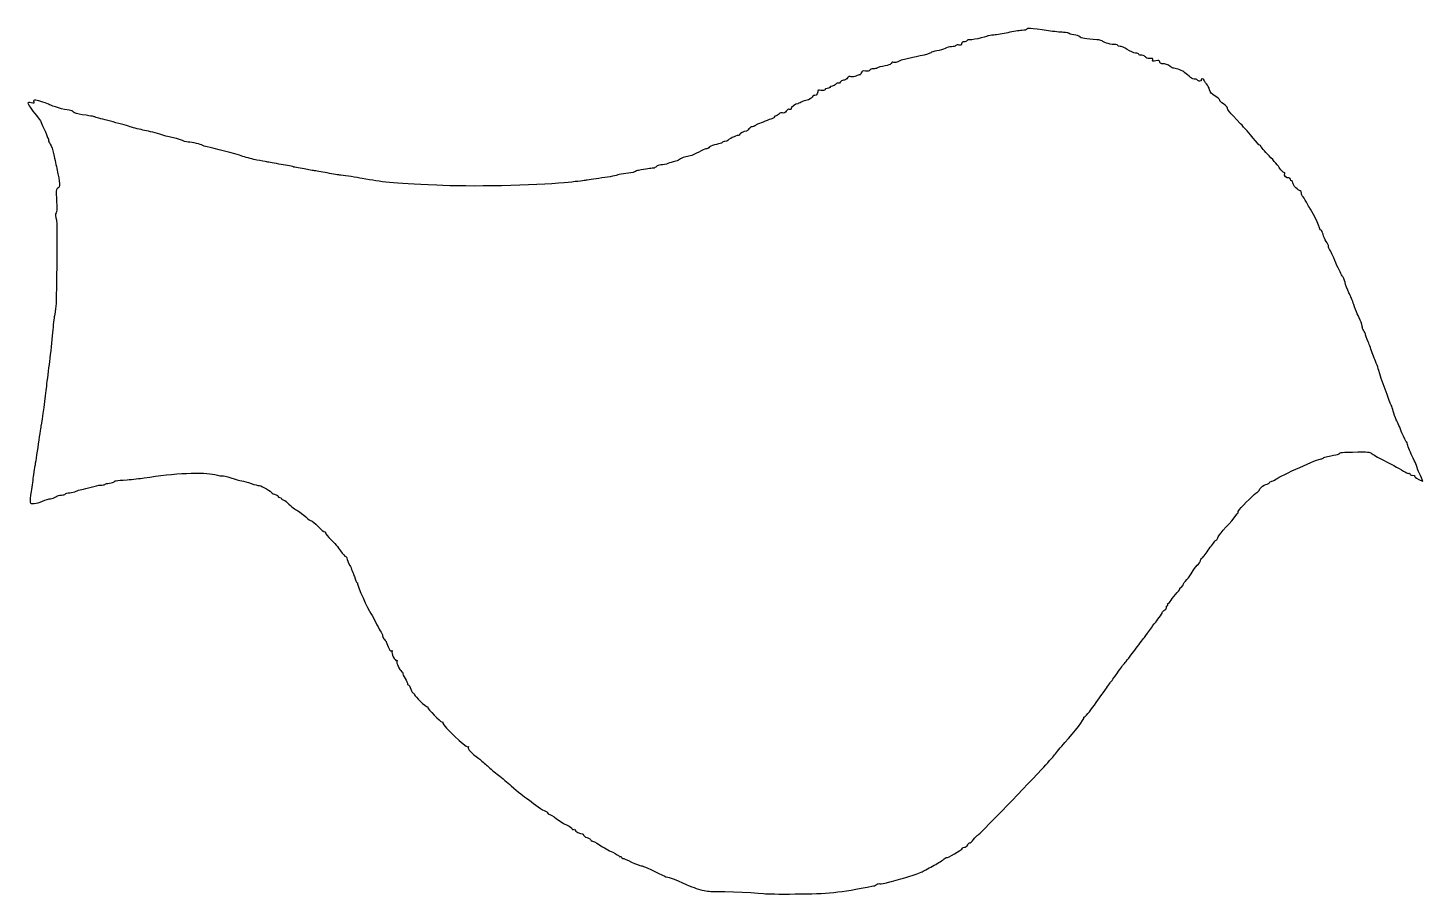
# Model space of a CAD drawing. Header units: centimetres. Extents: x -13.7 to 16.3, y -10.2 to 8.4.
import ezdxf

# ---------------------------------------------------------------- set-up
doc = ezdxf.new("R2010")
doc.units = ezdxf.units.CM
doc.header["$MEASUREMENT"] = 0
doc.layers.add('Layer 1', color=7, linetype='Continuous')

msp = doc.modelspace()

# ---------------------------------------------------------------- linework, layer by layer
at = {"layer": 'Layer 1'}
msp.add_open_spline([(2.16876, -10.15177), (2.15304, -10.13784), (1.21928, -10.09856), (1.05342, -10.10485), (1.05342, -10.10485), (0.98523, -10.10743), (0.86021, -10.09037), (0.7756, -10.06693), (0.7756, -10.06693), (0.62935, -10.02642), (0.56734, -10.00175), (0.29104, -9.8742), (0.29104, -9.8742), (0.22556, -9.84397), (0.13952, -9.8134), (0.09984, -9.80627), (0.09984, -9.80627), (0.06017, -9.79915), (-0.00531, -9.77649), (-0.04568, -9.75593), (-0.04568, -9.75593), (-0.30896, -9.6218), (-0.46881, -9.55075), (-0.50661, -9.55108), (-0.50661, -9.55108), (-0.53058, -9.55129), (-0.62219, -9.51574), (-0.71018, -9.47208), (-0.71018, -9.47208), (-0.79817, -9.42843), (-0.88273, -9.39271), (-0.8981, -9.39271), (-0.8981, -9.39271), (-0.91347, -9.39271), (-0.92604, -9.3801), (-0.92604, -9.36469), (-0.92604, -9.36469), (-0.92604, -9.34928), (-0.93795, -9.34403), (-0.9525, -9.35302), (-0.9525, -9.35302), (-0.96705, -9.36201), (-0.97896, -9.35967), (-0.97896, -9.34781), (-0.97896, -9.34781), (-0.97896, -9.33595), (-1.04094, -9.29782), (-1.11669, -9.26307), (-1.11669, -9.26307), (-1.19245, -9.22831), (-1.32044, -9.15726), (-1.40112, -9.10516), (-1.40112, -9.10516), (-1.4818, -9.05307), (-1.55674, -9.01311), (-1.56766, -9.01637), (-1.56766, -9.01637), (-1.57857, -9.01963), (-1.5875, -9.01155), (-1.5875, -8.99842), (-1.5875, -8.99842), (-1.5875, -8.98529), (-1.62322, -8.9621), (-1.66688, -8.94688), (-1.66688, -8.94688), (-1.71053, -8.93166), (-1.74625, -8.90669), (-1.74625, -8.89138), (-1.74625, -8.89138), (-1.74625, -8.87607), (-1.75518, -8.86546), (-1.76609, -8.86781), (-1.76609, -8.86781), (-1.8049, -8.87617), (-1.93146, -8.81146), (-1.93146, -8.78326), (-1.93146, -8.78326), (-1.93146, -8.76749), (-1.94336, -8.76194), (-1.95792, -8.77094), (-1.95792, -8.77094), (-1.97247, -8.77993), (-1.98438, -8.77725), (-1.98438, -8.76497), (-1.98438, -8.76497), (-1.98438, -8.74304), (-2.10449, -8.6629), (-2.15635, -8.65023), (-2.15635, -8.65023), (-2.17091, -8.64668), (-2.24481, -8.59797), (-2.32059, -8.54199), (-2.32059, -8.54199), (-2.39637, -8.48601), (-2.47078, -8.44021), (-2.48595, -8.44021), (-2.48595, -8.44021), (-2.50113, -8.44021), (-2.51354, -8.42947), (-2.51354, -8.41634), (-2.51354, -8.41634), (-2.51354, -8.40321), (-2.54628, -8.38101), (-2.5863, -8.36701), (-2.5863, -8.36701), (-2.62632, -8.353), (-2.70811, -8.30123), (-2.76807, -8.25197), (-2.76807, -8.25197), (-2.82802, -8.2027), (-2.90409, -8.14454), (-2.93711, -8.12271), (-2.93711, -8.12271), (-3.0246, -8.06488), (-3.14332, -7.96962), (-3.2982, -7.83297), (-3.2982, -7.83297), (-3.37323, -7.76677), (-3.49614, -7.66498), (-3.57131, -7.60677), (-3.57131, -7.60677), (-3.64649, -7.54856), (-3.75192, -7.45927), (-3.80559, -7.40833), (-3.80559, -7.40833), (-3.85926, -7.3574), (-3.94376, -7.28596), (-3.99337, -7.24958), (-3.99337, -7.24958), (-4.14961, -7.13501), (-4.23774, -7.04), (-4.21776, -7.00766), (-4.21776, -7.00766), (-4.20565, -6.98808), (-4.21024, -6.98396), (-4.23033, -6.99637), (-4.23033, -6.99637), (-4.26546, -7.01808), (-4.76174, -6.54459), (-4.76222, -6.48891), (-4.76222, -6.48891), (-4.76237, -6.47072), (-4.77262, -6.45881), (-4.78499, -6.46245), (-4.78499, -6.46245), (-4.81314, -6.47073), (-5.10303, -6.17018), (-5.08464, -6.15179), (-5.08464, -6.15179), (-5.07724, -6.14439), (-5.08277, -6.13833), (-5.09693, -6.13833), (-5.09693, -6.13833), (-5.13414, -6.13833), (-5.37104, -5.91262), (-5.37104, -5.87717), (-5.37104, -5.87717), (-5.37104, -5.86074), (-5.38218, -5.84729), (-5.39579, -5.84729), (-5.39579, -5.84729), (-5.4094, -5.84729), (-5.4356, -5.80562), (-5.45402, -5.75469), (-5.45402, -5.75469), (-5.47244, -5.70376), (-5.49702, -5.66208), (-5.50865, -5.66208), (-5.50865, -5.66208), (-5.52028, -5.66208), (-5.52755, -5.65315), (-5.52481, -5.64224), (-5.52481, -5.64224), (-5.52206, -5.63133), (-5.5453, -5.58072), (-5.57643, -5.52979), (-5.57643, -5.52979), (-5.60757, -5.47886), (-5.63065, -5.42782), (-5.62772, -5.41638), (-5.62772, -5.41638), (-5.62479, -5.40493), (-5.63562, -5.38707), (-5.65178, -5.37669), (-5.65178, -5.37669), (-5.69996, -5.34573), (-5.77152, -5.1866), (-5.75168, -5.15451), (-5.75168, -5.15451), (-5.74155, -5.13811), (-5.74504, -5.13201), (-5.75947, -5.14092), (-5.75947, -5.14092), (-5.79247, -5.16132), (-5.88086, -4.98062), (-5.85687, -4.9418), (-5.85687, -4.9418), (-5.84644, -4.92493), (-5.85139, -4.92066), (-5.86886, -4.93146), (-5.86886, -4.93146), (-5.88706, -4.9427), (-5.91488, -4.9109), (-5.94051, -4.84956), (-5.94051, -4.84956), (-5.96355, -4.7944), (-5.98135, -4.74587), (-5.98005, -4.74171), (-5.98005, -4.74171), (-5.97875, -4.73755), (-5.99598, -4.71587), (-6.01833, -4.69352), (-6.01833, -4.69352), (-6.04067, -4.67117), (-6.05896, -4.63474), (-6.05896, -4.61256), (-6.05896, -4.61256), (-6.05896, -4.59038), (-6.0811, -4.54063), (-6.10815, -4.502), (-6.10815, -4.502), (-6.13521, -4.46337), (-6.17948, -4.38415), (-6.20652, -4.32594), (-6.20652, -4.32594), (-6.23356, -4.26773), (-6.28125, -4.18211), (-6.3125, -4.13568), (-6.3125, -4.13568), (-6.37804, -4.0383), (-6.59694, -3.54843), (-6.59694, -3.49914), (-6.59694, -3.49914), (-6.59694, -3.48094), (-6.60427, -3.46604), (-6.61322, -3.46604), (-6.61322, -3.46604), (-6.62217, -3.46604), (-6.64606, -3.40949), (-6.66632, -3.34036), (-6.66632, -3.34036), (-6.68657, -3.27124), (-6.73084, -3.16231), (-6.7647, -3.0983), (-6.7647, -3.0983), (-6.79855, -3.03429), (-6.82625, -2.96582), (-6.82625, -2.94616), (-6.82625, -2.94616), (-6.82625, -2.9265), (-6.83758, -2.91042), (-6.85144, -2.91042), (-6.85144, -2.91042), (-6.86529, -2.91042), (-6.9151, -2.85386), (-6.96212, -2.78474), (-6.96212, -2.78474), (-7.00914, -2.71562), (-7.10199, -2.60746), (-7.16844, -2.5444), (-7.16844, -2.5444), (-7.2349, -2.48133), (-7.28629, -2.41883), (-7.28266, -2.40549), (-7.28266, -2.40549), (-7.27902, -2.39216), (-7.28763, -2.38125), (-7.3018, -2.38125), (-7.3018, -2.38125), (-7.31597, -2.38125), (-7.38114, -2.32767), (-7.44663, -2.26219), (-7.44663, -2.26219), (-7.51211, -2.1967), (-7.57641, -2.14313), (-7.58952, -2.14313), (-7.58952, -2.14313), (-7.60263, -2.14313), (-7.65683, -2.1033), (-7.70997, -2.05462), (-7.70997, -2.05462), (-7.76312, -2.00594), (-7.83867, -1.94939), (-7.87786, -1.92894), (-7.87786, -1.92894), (-7.94718, -1.89279), (-7.99958, -1.85133), (-8.11041, -1.745), (-8.11041, -1.745), (-8.14003, -1.71658), (-8.17872, -1.69333), (-8.1964, -1.69333), (-8.1964, -1.69333), (-8.21408, -1.69333), (-8.22854, -1.68143), (-8.22854, -1.66688), (-8.22854, -1.66688), (-8.22854, -1.65232), (-8.24541, -1.64042), (-8.26602, -1.64042), (-8.26602, -1.64042), (-8.28664, -1.64042), (-8.30769, -1.62786), (-8.31281, -1.61252), (-8.31281, -1.61252), (-8.31792, -1.59717), (-8.34105, -1.58184), (-8.36421, -1.57844), (-8.36421, -1.57844), (-8.38737, -1.57504), (-8.42709, -1.55148), (-8.45248, -1.52609), (-8.45248, -1.52609), (-8.50554, -1.47303), (-8.69353, -1.37264), (-8.724, -1.38109), (-8.724, -1.38109), (-8.73526, -1.38421), (-8.80587, -1.36586), (-8.8809, -1.34031), (-8.8809, -1.34031), (-8.95594, -1.31476), (-9.04746, -1.28839), (-9.08429, -1.28171), (-9.08429, -1.28171), (-9.12112, -1.27503), (-9.22554, -1.24645), (-9.31633, -1.21819), (-9.31633, -1.21819), (-9.40713, -1.18993), (-9.48914, -1.17158), (-9.49857, -1.17742), (-9.49857, -1.17742), (-9.50801, -1.18325), (-9.58161, -1.17082), (-9.66213, -1.14979), (-9.66213, -1.14979), (-9.90162, -1.08725), (-10.53746, -1.1162), (-11.17865, -1.21884), (-11.17865, -1.21884), (-11.26596, -1.23282), (-11.43265, -1.25122), (-11.54906, -1.25972), (-11.54906, -1.25972), (-11.81008, -1.2788), (-11.81037, -1.27884), (-11.82822, -1.30272), (-11.82822, -1.30272), (-11.83623, -1.31344), (-11.88093, -1.32638), (-11.92754, -1.33149), (-11.92754, -1.33149), (-11.97415, -1.33659), (-12.02018, -1.34865), (-12.02983, -1.3583), (-12.02983, -1.3583), (-12.03947, -1.36794), (-12.0792, -1.37583), (-12.11812, -1.37583), (-12.11812, -1.37583), (-12.15704, -1.37583), (-12.24733, -1.39455), (-12.31876, -1.41743), (-12.31876, -1.41743), (-12.3902, -1.44031), (-12.48183, -1.46394), (-12.5224, -1.46995), (-12.5224, -1.46995), (-12.56296, -1.47595), (-12.61819, -1.49266), (-12.64513, -1.50708), (-12.64513, -1.50708), (-12.67207, -1.5215), (-12.73206, -1.53619), (-12.77844, -1.53972), (-12.77844, -1.53972), (-12.82482, -1.54325), (-12.86852, -1.55545), (-12.87555, -1.56682), (-12.87555, -1.56682), (-12.88258, -1.5782), (-12.92037, -1.58788), (-12.95953, -1.58834), (-12.95953, -1.58834), (-12.99869, -1.5888), (-13.05384, -1.60666), (-13.08209, -1.62803), (-13.08209, -1.62803), (-13.11034, -1.64939), (-13.15964, -1.66688), (-13.19165, -1.66688), (-13.19165, -1.66688), (-13.22366, -1.66688), (-13.30175, -1.69043), (-13.36518, -1.71921), (-13.36518, -1.71921), (-13.4945, -1.77789), (-13.61643, -1.78832), (-13.63186, -1.74203), (-13.63186, -1.74203), (-13.63748, -1.72516), (-13.62787, -1.62098), (-13.61049, -1.51052), (-13.61049, -1.51052), (-13.59312, -1.40006), (-13.57077, -1.23867), (-13.56083, -1.15187), (-13.56083, -1.15187), (-13.55089, -1.06506), (-13.5388, -0.98763), (-13.53395, -0.97979), (-13.53395, -0.97979), (-13.5291, -0.97195), (-13.4997, -0.78698), (-13.46862, -0.56875), (-13.46862, -0.56875), (-13.43753, -0.35053), (-13.40644, -0.14221), (-13.39951, -0.10583), (-13.39951, -0.10583), (-13.37622, 0.01662), (-13.30419, 0.54062), (-13.28131, 0.75406), (-13.28131, 0.75406), (-13.26883, 0.87048), (-13.2394, 1.1086), (-13.21591, 1.28323), (-13.21591, 1.28323), (-13.19242, 1.45785), (-13.16238, 1.73397), (-13.14916, 1.89682), (-13.14916, 1.89682), (-13.13594, 2.05966), (-13.11732, 2.22401), (-13.10778, 2.26203), (-13.10778, 2.26203), (-13.09824, 2.30005), (-13.08512, 2.39303), (-13.07862, 2.46865), (-13.07862, 2.46865), (-13.05991, 2.68654), (-13.04815, 4.29674), (-13.06507, 4.32482), (-13.06507, 4.32482), (-13.0914, 4.36852), (-13.09438, 4.47146), (-13.06932, 4.47146), (-13.06932, 4.47146), (-13.05553, 4.47146), (-13.05247, 4.57945), (-13.0621, 4.72602), (-13.0621, 4.72602), (-13.0767, 4.94834), (-13.07316, 4.98376), (-13.03414, 5.00559), (-13.03414, 5.00559), (-12.98381, 5.03376), (-12.98717, 5.09373), (-13.05758, 5.42396), (-13.05758, 5.42396), (-13.08085, 5.5331), (-13.11197, 5.68067), (-13.12673, 5.75189), (-13.12673, 5.75189), (-13.1415, 5.82312), (-13.17356, 5.91189), (-13.19799, 5.94917), (-13.19799, 5.94917), (-13.22241, 5.98644), (-13.23865, 6.01747), (-13.23407, 6.01811), (-13.23407, 6.01811), (-13.22238, 6.01974), (-13.25347, 6.10126), (-13.33038, 6.27063), (-13.33038, 6.27063), (-13.36672, 6.35066), (-13.39751, 6.42385), (-13.3988, 6.43327), (-13.3988, 6.43327), (-13.40009, 6.44269), (-13.44282, 6.50149), (-13.49375, 6.56395), (-13.49375, 6.56395), (-13.60851, 6.70468), (-13.67856, 6.80667), (-13.67878, 6.83337), (-13.67878, 6.83337), (-13.67888, 6.84456), (-13.64724, 6.84575), (-13.60846, 6.83602), (-13.60846, 6.83602), (-13.55156, 6.82174), (-13.54101, 6.82626), (-13.55375, 6.85945), (-13.55375, 6.85945), (-13.5654, 6.88982), (-13.55443, 6.89888), (-13.51179, 6.89411), (-13.51179, 6.89411), (-13.44693, 6.88685), (-13.25643, 6.82462), (-13.21594, 6.79747), (-13.21594, 6.79747), (-13.17452, 6.76969), (-12.88039, 6.68637), (-12.79525, 6.6783), (-12.79525, 6.6783), (-12.75305, 6.67429), (-12.70956, 6.65651), (-12.6986, 6.63877), (-12.6986, 6.63877), (-12.68764, 6.62104), (-12.6031, 6.59542), (-12.51074, 6.58185), (-12.51074, 6.58185), (-12.26582, 6.54586), (-12.26695, 6.54607), (-12.22375, 6.5292), (-12.22375, 6.5292), (-12.20192, 6.52067), (-12.05905, 6.4816), (-11.90625, 6.44236), (-11.90625, 6.44236), (-11.75345, 6.40313), (-11.56295, 6.34977), (-11.48292, 6.32378), (-11.48292, 6.32378), (-11.40288, 6.29779), (-11.26237, 6.26257), (-11.17067, 6.24552), (-11.17067, 6.24552), (-11.07898, 6.22846), (-10.91243, 6.18546), (-10.80058, 6.14996), (-10.80058, 6.14996), (-10.68872, 6.11446), (-10.57584, 6.08542), (-10.54973, 6.08542), (-10.54973, 6.08542), (-10.52362, 6.08542), (-10.45799, 6.06602), (-10.40389, 6.04231), (-10.40389, 6.04231), (-10.34979, 6.0186), (-10.27576, 5.99701), (-10.23938, 5.99433), (-10.23938, 5.99433), (-10.13685, 5.98679), (-9.96446, 5.94838), (-9.9351, 5.92654), (-9.9351, 5.92654), (-9.92055, 5.91571), (-9.87293, 5.90024), (-9.82927, 5.89216), (-9.82927, 5.89216), (-9.69101, 5.86657), (-9.22689, 5.74327), (-9.06198, 5.68832), (-9.06198, 5.68832), (-8.97467, 5.65922), (-8.83774, 5.62348), (-8.75771, 5.60888), (-8.75771, 5.60888), (-8.67767, 5.59429), (-8.58242, 5.57627), (-8.54604, 5.56885), (-8.54604, 5.56885), (-8.50966, 5.56142), (-8.37274, 5.53715), (-8.24177, 5.51491), (-8.24177, 5.51491), (-8.1108, 5.49266), (-7.98579, 5.46746), (-7.96396, 5.4589), (-7.96396, 5.4589), (-7.94213, 5.45034), (-7.8826, 5.43892), (-7.83167, 5.43351), (-7.83167, 5.43351), (-7.78073, 5.4281), (-7.7093, 5.41634), (-7.67292, 5.40736), (-7.67292, 5.40736), (-7.63654, 5.39839), (-7.57701, 5.38674), (-7.54063, 5.38148), (-7.54063, 5.38148), (-7.50424, 5.37622), (-7.37328, 5.3535), (-7.24958, 5.33098), (-7.24958, 5.33098), (-7.12589, 5.30846), (-6.99492, 5.28668), (-6.95854, 5.28258), (-6.95854, 5.28258), (-6.8362, 5.26879), (-6.6288, 5.23746), (-6.49552, 5.21264), (-6.49552, 5.21264), (-6.05795, 5.13115), (-5.90908, 5.11744), (-4.89747, 5.06545), (-4.89747, 5.06545), (-4.22873, 5.03108), (-2.76422, 5.06037), (-2.15635, 5.12028), (-2.15635, 5.12028), (-1.91967, 5.14361), (-1.76055, 5.16178), (-1.70656, 5.17164), (-1.70656, 5.17164), (-1.67746, 5.17696), (-1.51672, 5.2004), (-1.34938, 5.22373), (-1.34938, 5.22373), (-1.18203, 5.24707), (-1.02604, 5.27685), (-1.00275, 5.2899), (-1.00275, 5.2899), (-0.97945, 5.30296), (-0.90206, 5.31661), (-0.83077, 5.32025), (-0.83077, 5.32025), (-0.75948, 5.32388), (-0.67733, 5.3392), (-0.64823, 5.35429), (-0.64823, 5.35429), (-0.61912, 5.36938), (-0.58114, 5.38412), (-0.56382, 5.38704), (-0.56382, 5.38704), (-0.40631, 5.41362), (-0.29566, 5.42999), (-0.25135, 5.43327), (-0.25135, 5.43327), (-0.22225, 5.43542), (-0.18892, 5.45207), (-0.17728, 5.47026), (-0.17728, 5.47026), (-0.16564, 5.48845), (-0.12177, 5.50333), (-0.07978, 5.50333), (-0.07978, 5.50333), (-0.0378, 5.50333), (0.03007, 5.5171), (0.07104, 5.53393), (0.07104, 5.53393), (0.112, 5.55076), (0.17523, 5.56941), (0.21154, 5.57539), (0.21154, 5.57539), (0.24786, 5.58137), (0.29559, 5.60256), (0.31761, 5.6225), (0.31761, 5.6225), (0.33963, 5.64243), (0.38731, 5.66483), (0.42357, 5.67228), (0.42357, 5.67228), (0.45982, 5.67973), (0.51718, 5.69188), (0.55104, 5.69929), (0.55104, 5.69929), (0.5849, 5.70669), (0.66676, 5.74302), (0.73296, 5.78002), (0.73296, 5.78002), (0.79917, 5.81702), (0.86884, 5.84729), (0.8878, 5.84729), (0.8878, 5.84729), (0.90675, 5.84729), (0.9413, 5.86633), (0.96456, 5.88959), (0.96456, 5.88959), (0.98783, 5.91286), (1.05446, 5.93828), (1.11262, 5.94608), (1.11262, 5.94608), (1.17078, 5.95388), (1.22474, 5.97057), (1.23252, 5.98315), (1.23252, 5.98315), (1.2403, 5.99574), (1.26878, 6.00604), (1.29581, 6.00604), (1.29581, 6.00604), (1.32285, 6.00604), (1.34893, 6.01497), (1.35378, 6.02589), (1.35378, 6.02589), (1.36656, 6.05464), (1.53227, 6.13833), (1.57642, 6.13833), (1.57642, 6.13833), (1.59706, 6.13833), (1.61396, 6.14944), (1.61396, 6.16301), (1.61396, 6.16301), (1.61396, 6.18541), (1.70079, 6.22643), (1.755, 6.22964), (1.755, 6.22964), (1.76708, 6.23035), (1.79221, 6.25177), (1.81083, 6.27724), (1.81083, 6.27724), (1.82945, 6.30271), (1.86183, 6.32354), (1.88278, 6.32354), (1.88278, 6.32354), (1.90373, 6.32354), (1.93361, 6.33627), (1.94917, 6.35183), (1.94917, 6.35183), (1.96473, 6.36739), (1.9939, 6.38351), (2.01399, 6.38764), (2.01399, 6.38764), (2.03408, 6.39177), (2.09815, 6.4162), (2.15635, 6.44194), (2.15635, 6.44194), (2.21456, 6.46768), (2.2794, 6.4913), (2.30044, 6.49444), (2.30044, 6.49444), (2.32148, 6.49758), (2.34331, 6.51399), (2.34895, 6.53091), (2.34895, 6.53091), (2.35459, 6.54782), (2.37461, 6.56167), (2.39344, 6.56167), (2.39344, 6.56167), (2.41228, 6.56167), (2.44192, 6.57882), (2.45932, 6.59978), (2.45932, 6.59978), (2.47672, 6.62074), (2.50966, 6.63072), (2.53253, 6.62194), (2.53253, 6.62194), (2.55715, 6.61249), (2.5892, 6.62663), (2.61111, 6.65659), (2.61111, 6.65659), (2.63146, 6.68442), (2.65355, 6.70421), (2.6602, 6.70057), (2.6602, 6.70057), (2.68847, 6.68511), (2.72724, 6.69572), (2.71498, 6.71556), (2.71498, 6.71556), (2.70294, 6.73505), (2.82553, 6.82434), (2.8575, 6.81937), (2.8575, 6.81937), (2.86478, 6.81823), (2.89856, 6.8322), (2.93258, 6.85041), (2.93258, 6.85041), (2.9666, 6.86862), (3.02547, 6.88914), (3.0634, 6.89602), (3.0634, 6.89602), (3.10133, 6.9029), (3.14872, 6.93188), (3.16872, 6.96043), (3.16872, 6.96043), (3.18872, 6.98898), (3.21557, 7.00586), (3.2284, 6.99793), (3.2284, 6.99793), (3.25575, 6.98103), (3.31295, 7.07636), (3.28952, 7.09978), (3.28952, 7.09978), (3.28077, 7.10853), (3.31096, 7.11097), (3.3566, 7.10519), (3.3566, 7.10519), (3.40224, 7.09941), (3.43958, 7.10573), (3.43958, 7.11922), (3.43958, 7.11922), (3.43958, 7.13271), (3.4634, 7.14375), (3.4925, 7.14375), (3.4925, 7.14375), (3.5216, 7.14375), (3.54542, 7.15566), (3.54542, 7.17021), (3.54542, 7.17021), (3.54542, 7.18476), (3.56777, 7.19667), (3.59509, 7.19667), (3.59509, 7.19667), (3.62242, 7.19667), (3.65948, 7.2144), (3.67747, 7.23606), (3.67747, 7.23606), (3.69545, 7.25773), (3.7208, 7.26888), (3.73381, 7.26084), (3.73381, 7.26084), (3.74682, 7.25281), (3.76364, 7.26233), (3.77119, 7.28202), (3.77119, 7.28202), (3.77874, 7.3017), (3.80961, 7.31966), (3.83979, 7.32193), (3.83979, 7.32193), (3.86997, 7.32421), (3.90961, 7.34651), (3.92788, 7.3715), (3.92788, 7.3715), (3.94853, 7.39974), (3.97829, 7.41033), (4.00653, 7.3995), (4.00653, 7.3995), (4.03151, 7.38991), (4.07789, 7.39646), (4.10957, 7.41405), (4.10957, 7.41405), (4.14126, 7.43164), (4.17714, 7.44316), (4.18931, 7.43965), (4.18931, 7.43965), (4.20148, 7.43614), (4.21718, 7.45524), (4.2242, 7.4821), (4.2242, 7.4821), (4.23376, 7.51865), (4.25568, 7.52818), (4.31139, 7.52), (4.31139, 7.52), (4.35233, 7.514), (4.39388, 7.52213), (4.40374, 7.53808), (4.40374, 7.53808), (4.4136, 7.55403), (4.44874, 7.56708), (4.48184, 7.56708), (4.48184, 7.56708), (4.51494, 7.56708), (4.55019, 7.57526), (4.56019, 7.58526), (4.56019, 7.58526), (4.57019, 7.59526), (4.59896, 7.60674), (4.62413, 7.61077), (4.62413, 7.61077), (4.78792, 7.637), (4.88079, 7.66685), (4.87585, 7.69169), (4.87585, 7.69169), (4.8726, 7.70803), (4.89262, 7.71453), (4.9223, 7.70677), (4.9223, 7.70677), (4.95098, 7.69927), (4.98927, 7.7048), (5.00738, 7.71906), (5.00738, 7.71906), (5.03636, 7.74189), (5.10351, 7.76313), (5.23875, 7.79227), (5.23875, 7.79227), (5.26058, 7.79697), (5.37366, 7.82075), (5.49004, 7.84512), (5.49004, 7.84512), (5.60642, 7.86949), (5.70859, 7.90067), (5.71707, 7.9144), (5.71707, 7.9144), (5.72556, 7.92813), (5.78512, 7.94561), (5.84943, 7.95325), (5.84943, 7.95325), (5.91374, 7.96088), (5.99272, 7.98428), (6.02495, 8.00523), (6.02495, 8.00523), (6.05718, 8.02619), (6.11899, 8.04333), (6.1623, 8.04333), (6.1623, 8.04333), (6.20561, 8.04333), (6.24771, 8.05412), (6.25586, 8.06731), (6.25586, 8.06731), (6.26401, 8.08049), (6.29448, 8.08506), (6.32357, 8.07745), (6.32357, 8.07745), (6.36034, 8.06783), (6.37646, 8.07665), (6.37646, 8.10639), (6.37646, 8.10639), (6.37646, 8.13109), (6.39816, 8.14917), (6.42781, 8.14917), (6.42781, 8.14917), (6.45606, 8.14917), (6.48665, 8.16127), (6.49579, 8.17606), (6.49579, 8.17606), (6.50493, 8.19085), (6.52246, 8.19673), (6.53475, 8.18914), (6.53475, 8.18914), (6.55715, 8.17529), (6.89561, 8.24569), (6.94074, 8.27358), (6.94074, 8.27358), (6.95396, 8.28175), (7.01397, 8.29087), (7.0741, 8.29385), (7.0741, 8.29385), (7.13424, 8.29683), (7.26933, 8.31914), (7.3743, 8.34343), (7.3743, 8.34343), (7.47928, 8.36772), (7.61322, 8.38948), (7.67196, 8.39178), (7.67196, 8.39178), (7.73069, 8.39408), (7.77875, 8.40744), (7.77875, 8.42145), (7.77875, 8.42145), (7.77875, 8.44731), (7.84169, 8.44237), (8.24177, 8.38511), (8.24177, 8.38511), (8.35819, 8.36846), (8.50404, 8.3532), (8.56589, 8.35121), (8.56589, 8.35121), (8.62773, 8.34923), (8.67833, 8.34024), (8.67833, 8.33124), (8.67833, 8.33124), (8.67833, 8.32225), (8.72767, 8.30827), (8.78798, 8.30018), (8.78798, 8.30018), (8.84829, 8.29209), (8.90549, 8.27275), (8.91509, 8.25721), (8.91509, 8.25721), (8.9323, 8.22937), (9.05759, 8.20739), (9.28231, 8.19278), (9.28231, 8.19278), (9.34529, 8.18868), (9.40485, 8.17233), (9.41467, 8.15645), (9.41467, 8.15645), (9.43301, 8.12676), (9.60794, 8.08456), (9.69036, 8.08994), (9.69036, 8.08994), (9.71583, 8.0916), (9.73667, 8.08254), (9.73667, 8.06979), (9.73667, 8.06979), (9.73667, 8.05705), (9.7575, 8.04812), (9.78297, 8.04995), (9.78297, 8.04995), (9.80843, 8.05179), (9.87737, 8.02135), (9.93616, 7.98233), (9.93616, 7.98233), (9.99494, 7.9433), (10.07531, 7.9087), (10.11475, 7.90543), (10.11475, 7.90543), (10.15419, 7.90217), (10.18646, 7.89019), (10.18646, 7.87881), (10.18646, 7.87881), (10.18646, 7.86743), (10.21495, 7.85813), (10.24977, 7.85813), (10.24977, 7.85813), (10.2846, 7.85813), (10.31923, 7.84212), (10.32674, 7.82255), (10.32674, 7.82255), (10.33461, 7.80204), (10.37397, 7.78897), (10.41966, 7.79169), (10.41966, 7.79169), (10.47904, 7.79522), (10.49524, 7.78681), (10.48424, 7.75814), (10.48424, 7.75814), (10.47252, 7.72761), (10.48639, 7.72358), (10.5529, 7.73819), (10.5529, 7.73819), (10.61782, 7.75245), (10.63625, 7.74762), (10.63625, 7.71635), (10.63625, 7.71635), (10.63625, 7.69427), (10.65709, 7.67632), (10.68255, 7.67647), (10.68255, 7.67647), (10.75897, 7.6769), (10.81356, 7.6595), (10.86206, 7.61924), (10.86206, 7.61924), (10.88733, 7.59827), (10.92128, 7.5803), (10.93749, 7.5793), (10.93749, 7.5793), (11.00864, 7.57493), (11.1256, 7.52893), (11.17639, 7.48535), (11.17639, 7.48535), (11.20673, 7.45931), (11.25931, 7.41421), (11.29324, 7.38513), (11.29324, 7.38513), (11.32716, 7.35605), (11.3706, 7.33828), (11.38978, 7.34564), (11.38978, 7.34564), (11.40896, 7.353), (11.43251, 7.34631), (11.44212, 7.33076), (11.44212, 7.33076), (11.45172, 7.31522), (11.47744, 7.3025), (11.49927, 7.3025), (11.49927, 7.3025), (11.5211, 7.3025), (11.5316, 7.31441), (11.5226, 7.32896), (11.5226, 7.32896), (11.51361, 7.34351), (11.52481, 7.35542), (11.5475, 7.35542), (11.5475, 7.35542), (11.57019, 7.35542), (11.58875, 7.34301), (11.58875, 7.32785), (11.58875, 7.32785), (11.58875, 7.31269), (11.61124, 7.27615), (11.63873, 7.24664), (11.63873, 7.24664), (11.66621, 7.21714), (11.69547, 7.15915), (11.70375, 7.11779), (11.70375, 7.11779), (11.7142, 7.06553), (11.75102, 7.02446), (11.82438, 6.98322), (11.82438, 6.98322), (11.88246, 6.95058), (11.92761, 6.9118), (11.92473, 6.89704), (11.92473, 6.89704), (11.92184, 6.88228), (11.95772, 6.84543), (12.00445, 6.81515), (12.00445, 6.81515), (12.05118, 6.78488), (12.08988, 6.74446), (12.09044, 6.72534), (12.09044, 6.72534), (12.0915, 6.68932), (12.11916, 6.65612), (12.37016, 6.38969), (12.37016, 6.38969), (12.45242, 6.30237), (12.57394, 6.16248), (12.64022, 6.0788), (12.64022, 6.0788), (12.7065, 5.99513), (12.77087, 5.92667), (12.78328, 5.92667), (12.78328, 5.92667), (12.79568, 5.92667), (12.80583, 5.91718), (12.80583, 5.90559), (12.80583, 5.90559), (12.80583, 5.894), (12.88735, 5.8007), (12.98698, 5.69827), (12.98698, 5.69827), (13.08661, 5.59584), (13.19038, 5.47435), (13.21758, 5.42831), (13.21758, 5.42831), (13.24478, 5.38226), (13.28303, 5.34458), (13.30258, 5.34458), (13.30258, 5.34458), (13.32213, 5.34458), (13.33044, 5.33216), (13.32105, 5.31697), (13.32105, 5.31697), (13.29737, 5.27865), (13.36212, 5.20688), (13.40538, 5.22349), (13.40538, 5.22349), (13.42509, 5.23105), (13.44083, 5.21984), (13.44083, 5.19823), (13.44083, 5.19823), (13.44083, 5.17686), (13.45274, 5.15938), (13.46729, 5.15938), (13.46729, 5.15938), (13.48184, 5.15938), (13.49375, 5.1399), (13.49375, 5.11611), (13.49375, 5.11611), (13.49375, 5.07072), (13.61071, 4.94771), (13.65386, 4.94771), (13.65386, 4.94771), (13.66767, 4.94771), (13.67896, 4.9246), (13.67896, 4.89635), (13.67896, 4.89635), (13.67896, 4.86811), (13.68963, 4.8384), (13.70268, 4.83034), (13.70268, 4.83034), (13.71572, 4.82228), (13.75274, 4.76502), (13.78495, 4.7031), (13.78495, 4.7031), (13.81715, 4.64118), (13.85131, 4.58457), (13.86085, 4.57729), (13.86085, 4.57729), (13.88509, 4.55882), (14.07583, 4.15967), (14.07583, 4.12742), (14.07583, 4.12742), (14.07583, 4.11291), (14.08679, 4.10104), (14.10019, 4.10104), (14.10019, 4.10104), (14.11358, 4.10104), (14.13293, 4.06235), (14.14317, 4.01505), (14.14317, 4.01505), (14.15341, 3.96776), (14.18412, 3.89746), (14.21141, 3.85883), (14.21141, 3.85883), (14.23871, 3.82021), (14.26104, 3.77199), (14.26104, 3.75168), (14.26104, 3.75168), (14.26104, 3.73137), (14.27177, 3.70344), (14.28488, 3.68961), (14.28488, 3.68961), (14.29799, 3.67579), (14.35854, 3.54542), (14.41943, 3.3999), (14.41943, 3.3999), (14.48032, 3.25438), (14.54513, 3.12341), (14.56344, 3.10885), (14.56344, 3.10885), (14.58175, 3.0943), (14.6052, 3.03715), (14.61554, 2.98186), (14.61554, 2.98186), (14.62589, 2.92656), (14.66361, 2.82628), (14.69938, 2.75902), (14.69938, 2.75902), (14.73515, 2.69175), (14.78151, 2.57913), (14.80241, 2.50874), (14.80241, 2.50874), (14.82331, 2.43836), (14.85792, 2.34814), (14.87932, 2.30825), (14.87932, 2.30825), (14.93203, 2.21), (15.00469, 2.01083), (14.98782, 2.01083), (14.98782, 2.01083), (14.98033, 2.01083), (14.99175, 1.98404), (15.0132, 1.9513), (15.0132, 1.9513), (15.03466, 1.91856), (15.05202, 1.88582), (15.05179, 1.87854), (15.05179, 1.87854), (15.0512, 1.85967), (15.08194, 1.76862), (15.10985, 1.70656), (15.10985, 1.70656), (15.12295, 1.67746), (15.16388, 1.5703), (15.20082, 1.46844), (15.20082, 1.46844), (15.23776, 1.36657), (15.27898, 1.25942), (15.29243, 1.23031), (15.29243, 1.23031), (15.30588, 1.20121), (15.32817, 1.13572), (15.34198, 1.08479), (15.34198, 1.08479), (15.38104, 0.94064), (15.57136, 0.40988), (15.60794, 0.34309), (15.60794, 0.34309), (15.62015, 0.32078), (15.63891, 0.26125), (15.64962, 0.2108), (15.64962, 0.2108), (15.66033, 0.16034), (15.69048, 0.07739), (15.71662, 0.02646), (15.71662, 0.02646), (15.74277, -0.02447), (15.79778, -0.14949), (15.83887, -0.25135), (15.83887, -0.25135), (15.87997, -0.35322), (15.92277, -0.44053), (15.93398, -0.44538), (15.93398, -0.44538), (15.9452, -0.45023), (15.95438, -0.47178), (15.95438, -0.49326), (15.95438, -0.49326), (15.95438, -0.51474), (16.002, -0.6321), (16.06021, -0.75406), (16.06021, -0.75406), (16.11842, -0.87602), (16.16604, -0.98882), (16.16604, -1.00472), (16.16604, -1.00472), (16.16604, -1.02062), (16.19665, -1.09404), (16.23407, -1.16788), (16.23407, -1.16788), (16.27148, -1.24171), (16.29232, -1.29749), (16.28037, -1.29183), (16.28037, -1.29183), (16.16079, -1.23516), (16.11313, -1.2051), (16.11313, -1.18638), (16.11313, -1.18638), (16.11313, -1.17416), (16.08931, -1.16417), (16.06021, -1.16417), (16.06021, -1.16417), (16.0311, -1.16417), (16.00729, -1.15028), (16.00729, -1.1333), (16.00729, -1.1333), (16.00729, -1.11632), (15.99931, -1.11041), (15.98956, -1.12016), (15.98956, -1.12016), (15.97981, -1.12991), (15.94485, -1.12022), (15.91187, -1.09861), (15.91187, -1.09861), (15.81596, -1.03576), (15.66555, -0.95273), (15.4395, -0.83785), (15.4395, -0.83785), (15.32367, -0.77898), (15.20857, -0.7134), (15.18372, -0.69213), (15.18372, -0.69213), (15.14972, -0.66301), (15.07745, -0.65506), (14.89161, -0.66), (14.89161, -0.66), (14.54017, -0.66932), (14.49917, -0.67262), (14.49917, -0.69159), (14.49917, -0.69159), (14.49917, -0.70677), (14.45939, -0.71683), (14.23541, -0.75833), (14.23541, -0.75833), (14.19948, -0.76498), (14.1578, -0.78062), (14.1428, -0.79307), (14.1428, -0.79307), (14.1278, -0.80552), (14.10957, -0.81413), (14.10229, -0.8122), (14.10229, -0.8122), (14.05462, -0.79956), (13.24475, -1.16288), (13.12638, -1.25001), (13.12638, -1.25001), (13.09168, -1.27556), (13.04703, -1.29646), (13.02716, -1.29646), (13.02716, -1.29646), (13.0073, -1.29646), (12.99104, -1.30742), (12.99104, -1.32081), (12.99104, -1.32081), (12.99104, -1.33421), (12.95546, -1.35299), (12.91196, -1.36254), (12.91196, -1.36254), (12.86403, -1.37307), (12.81488, -1.41038), (12.78719, -1.45725), (12.78719, -1.45725), (12.76207, -1.49978), (12.73247, -1.53458), (12.72143, -1.53458), (12.72143, -1.53458), (12.69965, -1.53458), (12.42457, -1.80466), (12.34969, -1.89956), (12.34969, -1.89956), (12.32436, -1.93166), (12.31059, -1.95792), (12.31908, -1.95792), (12.31908, -1.95792), (12.33709, -1.95792), (12.17362, -2.15583), (12.00087, -2.34317), (12.00087, -2.34317), (11.93458, -2.41505), (11.88023, -2.48815), (11.88007, -2.50561), (11.88007, -2.50561), (11.87992, -2.52308), (11.86373, -2.54689), (11.84409, -2.55853), (11.84409, -2.55853), (11.82445, -2.57017), (11.75885, -2.65274), (11.69831, -2.74203), (11.69831, -2.74203), (11.63776, -2.83132), (11.57049, -2.91909), (11.5488, -2.93709), (11.5488, -2.93709), (11.52712, -2.95509), (11.50938, -2.98414), (11.50938, -3.00165), (11.50938, -3.00165), (11.50938, -3.01916), (11.47884, -3.06217), (11.44152, -3.09723), (11.44152, -3.09723), (11.4042, -3.13229), (11.35578, -3.19866), (11.33393, -3.24471), (11.33393, -3.24471), (11.31208, -3.29076), (11.2596, -3.36238), (11.21731, -3.40386), (11.21731, -3.40386), (11.17503, -3.44533), (11.1401, -3.49356), (11.13969, -3.51103), (11.13969, -3.51103), (11.13929, -3.5285), (11.11812, -3.55492), (11.09266, -3.56976), (11.09266, -3.56976), (11.06719, -3.58459), (11.05589, -3.59709), (11.06754, -3.59753), (11.06754, -3.59753), (11.07919, -3.59797), (11.05184, -3.63703), (11.00675, -3.68432), (11.00675, -3.68432), (10.96167, -3.73162), (10.90492, -3.80305), (10.88065, -3.84307), (10.88065, -3.84307), (10.85637, -3.88309), (10.82647, -3.91583), (10.81419, -3.91583), (10.81419, -3.91583), (10.80192, -3.91583), (10.79924, -3.92774), (10.80823, -3.94229), (10.80823, -3.94229), (10.81722, -3.95684), (10.81127, -3.96875), (10.795, -3.96875), (10.795, -3.96875), (10.77873, -3.96875), (10.77254, -3.98027), (10.78124, -3.99434), (10.78124, -3.99434), (10.78994, -4.00842), (10.77278, -4.0351), (10.74311, -4.05362), (10.74311, -4.05362), (10.71344, -4.07215), (10.68917, -4.09715), (10.68917, -4.10917), (10.68917, -4.10917), (10.68917, -4.12839), (10.5676, -4.30382), (10.5298, -4.33917), (10.5298, -4.33917), (10.52201, -4.34644), (10.46987, -4.41699), (10.41392, -4.49593), (10.41392, -4.49593), (10.35796, -4.57488), (10.30115, -4.65227), (10.28766, -4.66791), (10.28766, -4.66791), (10.27418, -4.68356), (10.17907, -4.80946), (10.0763, -4.94771), (10.0763, -4.94771), (9.97354, -5.08595), (9.88061, -5.20502), (9.86981, -5.21229), (9.86981, -5.21229), (9.85899, -5.21957), (9.79344, -5.30886), (9.72413, -5.41073), (9.72413, -5.41073), (9.65481, -5.51259), (9.59031, -5.60189), (9.58078, -5.60917), (9.58078, -5.60917), (9.57126, -5.61644), (9.54088, -5.65781), (9.51328, -5.70108), (9.51328, -5.70108), (9.48568, -5.74436), (9.45287, -5.79199), (9.44038, -5.80692), (9.44038, -5.80692), (9.42788, -5.82185), (9.33373, -5.95313), (9.23115, -6.09865), (9.23115, -6.09865), (9.12858, -6.24417), (9.03279, -6.35996), (9.01828, -6.35596), (9.01828, -6.35596), (9.00377, -6.35196), (8.99783, -6.35829), (9.00508, -6.37002), (9.00508, -6.37002), (9.02073, -6.39534), (8.81629, -6.66435), (8.59731, -6.90657), (8.59731, -6.90657), (8.51133, -7.00168), (8.41253, -7.11807), (8.37774, -7.16522), (8.37774, -7.16522), (8.34296, -7.21236), (8.21729, -7.35481), (8.09848, -7.48177), (8.09848, -7.48177), (7.63594, -7.97603), (6.75751, -8.8809), (6.72715, -8.89437), (6.72715, -8.89437), (6.71617, -8.89924), (6.67577, -8.94126), (6.63737, -8.98775), (6.63737, -8.98775), (6.59897, -9.03424), (6.56124, -9.06596), (6.55352, -9.05825), (6.55352, -9.05825), (6.54581, -9.05053), (6.52621, -9.06905), (6.50996, -9.0994), (6.50996, -9.0994), (6.49372, -9.12975), (6.46398, -9.15458), (6.44388, -9.15458), (6.44388, -9.15458), (6.42377, -9.15458), (6.40336, -9.16445), (6.39851, -9.17651), (6.39851, -9.17651), (6.38708, -9.20491), (6.05896, -9.39629), (6.05896, -9.37455), (6.05896, -9.37455), (6.05896, -9.36547), (6.03553, -9.37925), (6.00691, -9.40516), (6.00691, -9.40516), (5.97828, -9.43106), (5.88005, -9.4921), (5.78862, -9.54078), (5.78862, -9.54078), (5.6972, -9.58946), (5.58072, -9.65208), (5.52979, -9.67993), (5.52979, -9.67993), (5.47886, -9.70777), (5.34194, -9.75645), (5.22552, -9.78809), (5.22552, -9.78809), (5.1091, -9.81972), (4.93308, -9.86984), (4.83435, -9.89945), (4.83435, -9.89945), (4.73563, -9.92907), (4.63885, -9.94716), (4.6193, -9.93965), (4.6193, -9.93965), (4.59974, -9.93215), (4.57249, -9.93726), (4.55873, -9.95102), (4.55873, -9.95102), (4.54497, -9.96478), (4.51078, -9.98044), (4.48275, -9.98582), (4.48275, -9.98582), (3.72755, -10.13091), (3.5246, -10.15167), (2.80376, -10.15763), (2.80376, -10.15763), (2.46134, -10.16045), (2.17559, -10.15782), (2.16876, -10.15177)], degree=3, knots=[0, 0, 0, 0, 0.00257069, 0.00257069, 0.00257069, 0.00257069, 0.00514139, 0.00514139, 0.00514139, 0.00514139, 0.00771208, 0.00771208, 0.00771208, 0.00771208, 0.01028278, 0.01028278, 0.01028278, 0.01028278, 0.01285347, 0.01285347, 0.01285347, 0.01285347, 0.01542416, 0.01542416, 0.01542416, 0.01542416, 0.01799486, 0.01799486, 0.01799486, 0.01799486, 0.02056555, 0.02056555, 0.02056555, 0.02056555, 0.02313625, 0.02313625, 0.02313625, 0.02313625, 0.02570694, 0.02570694, 0.02570694, 0.02570694, 0.02827763, 0.02827763, 0.02827763, 0.02827763, 0.03084833, 0.03084833, 0.03084833, 0.03084833, 0.03341902, 0.03341902, 0.03341902, 0.03341902, 0.03598972, 0.03598972, 0.03598972, 0.03598972, 0.03856041, 0.03856041, 0.03856041, 0.03856041, 0.04113111, 0.04113111, 0.04113111, 0.04113111, 0.0437018, 0.0437018, 0.0437018, 0.0437018, 0.04627249, 0.04627249, 0.04627249, 0.04627249, 0.04884319, 0.04884319, 0.04884319, 0.04884319, 0.05141388, 0.05141388, 0.05141388, 0.05141388, 0.05398458, 0.05398458, 0.05398458, 0.05398458, 0.05655527, 0.05655527, 0.05655527, 0.05655527, 0.05912596, 0.05912596, 0.05912596, 0.05912596, 0.06169666, 0.06169666, 0.06169666, 0.06169666, 0.06426735, 0.06426735, 0.06426735, 0.06426735, 0.06683805, 0.06683805, 0.06683805, 0.06683805, 0.06940874, 0.06940874, 0.06940874, 0.06940874, 0.07197943, 0.07197943, 0.07197943, 0.07197943, 0.07455013, 0.07455013, 0.07455013, 0.07455013, 0.07712082, 0.07712082, 0.07712082, 0.07712082, 0.07969152, 0.07969152, 0.07969152, 0.07969152, 0.08226221, 0.08226221, 0.08226221, 0.08226221, 0.0848329, 0.0848329, 0.0848329, 0.0848329, 0.0874036, 0.0874036, 0.0874036, 0.0874036, 0.08997429, 0.08997429, 0.08997429, 0.08997429, 0.09254499, 0.09254499, 0.09254499, 0.09254499, 0.09511568, 0.09511568, 0.09511568, 0.09511568, 0.09768638, 0.09768638, 0.09768638, 0.09768638, 0.10025707, 0.10025707, 0.10025707, 0.10025707, 0.10282776, 0.10282776, 0.10282776, 0.10282776, 0.10539846, 0.10539846, 0.10539846, 0.10539846, 0.10796915, 0.10796915, 0.10796915, 0.10796915, 0.11053985, 0.11053985, 0.11053985, 0.11053985, 0.11311054, 0.11311054, 0.11311054, 0.11311054, 0.11568123, 0.11568123, 0.11568123, 0.11568123, 0.11825193, 0.11825193, 0.11825193, 0.11825193, 0.12082262, 0.12082262, 0.12082262, 0.12082262, 0.12339332, 0.12339332, 0.12339332, 0.12339332, 0.12596401, 0.12596401, 0.12596401, 0.12596401, 0.1285347, 0.1285347, 0.1285347, 0.1285347, 0.1311054, 0.1311054, 0.1311054, 0.1311054, 0.13367609, 0.13367609, 0.13367609, 0.13367609, 0.13624679, 0.13624679, 0.13624679, 0.13624679, 0.13881748, 0.13881748, 0.13881748, 0.13881748, 0.14138817, 0.14138817, 0.14138817, 0.14138817, 0.14395887, 0.14395887, 0.14395887, 0.14395887, 0.14652956, 0.14652956, 0.14652956, 0.14652956, 0.14910026, 0.14910026, 0.14910026, 0.14910026, 0.15167095, 0.15167095, 0.15167095, 0.15167095, 0.15424165, 0.15424165, 0.15424165, 0.15424165, 0.15681234, 0.15681234, 0.15681234, 0.15681234, 0.15938303, 0.15938303, 0.15938303, 0.15938303, 0.16195373, 0.16195373, 0.16195373, 0.16195373, 0.16452442, 0.16452442, 0.16452442, 0.16452442, 0.16709512, 0.16709512, 0.16709512, 0.16709512, 0.16966581, 0.16966581, 0.16966581, 0.16966581, 0.1722365, 0.1722365, 0.1722365, 0.1722365, 0.1748072, 0.1748072, 0.1748072, 0.1748072, 0.17737789, 0.17737789, 0.17737789, 0.17737789, 0.17994859, 0.17994859, 0.17994859, 0.17994859, 0.18251928, 0.18251928, 0.18251928, 0.18251928, 0.18508997, 0.18508997, 0.18508997, 0.18508997, 0.18766067, 0.18766067, 0.18766067, 0.18766067, 0.19023136, 0.19023136, 0.19023136, 0.19023136, 0.19280206, 0.19280206, 0.19280206, 0.19280206, 0.19537275, 0.19537275, 0.19537275, 0.19537275, 0.19794344, 0.19794344, 0.19794344, 0.19794344, 0.20051414, 0.20051414, 0.20051414, 0.20051414, 0.20308483, 0.20308483, 0.20308483, 0.20308483, 0.20565553, 0.20565553, 0.20565553, 0.20565553, 0.20822622, 0.20822622, 0.20822622, 0.20822622, 0.21079692, 0.21079692, 0.21079692, 0.21079692, 0.21336761, 0.21336761, 0.21336761, 0.21336761, 0.2159383, 0.2159383, 0.2159383, 0.2159383, 0.218509, 0.218509, 0.218509, 0.218509, 0.22107969, 0.22107969, 0.22107969, 0.22107969, 0.22365039, 0.22365039, 0.22365039, 0.22365039, 0.22622108, 0.22622108, 0.22622108, 0.22622108, 0.22879177, 0.22879177, 0.22879177, 0.22879177, 0.23136247, 0.23136247, 0.23136247, 0.23136247, 0.23393316, 0.23393316, 0.23393316, 0.23393316, 0.23650386, 0.23650386, 0.23650386, 0.23650386, 0.23907455, 0.23907455, 0.23907455, 0.23907455, 0.24164524, 0.24164524, 0.24164524, 0.24164524, 0.24421594, 0.24421594, 0.24421594, 0.24421594, 0.24678663, 0.24678663, 0.24678663, 0.24678663, 0.24935733, 0.24935733, 0.24935733, 0.24935733, 0.25192802, 0.25192802, 0.25192802, 0.25192802, 0.25449871, 0.25449871, 0.25449871, 0.25449871, 0.25706941, 0.25706941, 0.25706941, 0.25706941, 0.2596401, 0.2596401, 0.2596401, 0.2596401, 0.2622108, 0.2622108, 0.2622108, 0.2622108, 0.26478149, 0.26478149, 0.26478149, 0.26478149, 0.26735219, 0.26735219, 0.26735219, 0.26735219, 0.26992288, 0.26992288, 0.26992288, 0.26992288, 0.27249357, 0.27249357, 0.27249357, 0.27249357, 0.27506427, 0.27506427, 0.27506427, 0.27506427, 0.27763496, 0.27763496, 0.27763496, 0.27763496, 0.28020566, 0.28020566, 0.28020566, 0.28020566, 0.28277635, 0.28277635, 0.28277635, 0.28277635, 0.28534704, 0.28534704, 0.28534704, 0.28534704, 0.28791774, 0.28791774, 0.28791774, 0.28791774, 0.29048843, 0.29048843, 0.29048843, 0.29048843, 0.29305913, 0.29305913, 0.29305913, 0.29305913, 0.29562982, 0.29562982, 0.29562982, 0.29562982, 0.29820051, 0.29820051, 0.29820051, 0.29820051, 0.30077121, 0.30077121, 0.30077121, 0.30077121, 0.3033419, 0.3033419, 0.3033419, 0.3033419, 0.3059126, 0.3059126, 0.3059126, 0.3059126, 0.30848329, 0.30848329, 0.30848329, 0.30848329, 0.31105398, 0.31105398, 0.31105398, 0.31105398, 0.31362468, 0.31362468, 0.31362468, 0.31362468, 0.31619537, 0.31619537, 0.31619537, 0.31619537, 0.31876607, 0.31876607, 0.31876607, 0.31876607, 0.32133676, 0.32133676, 0.32133676, 0.32133676, 0.32390746, 0.32390746, 0.32390746, 0.32390746, 0.32647815, 0.32647815, 0.32647815, 0.32647815, 0.32904884, 0.32904884, 0.32904884, 0.32904884, 0.33161954, 0.33161954, 0.33161954, 0.33161954, 0.33419023, 0.33419023, 0.33419023, 0.33419023, 0.33676093, 0.33676093, 0.33676093, 0.33676093, 0.33933162, 0.33933162, 0.33933162, 0.33933162, 0.34190231, 0.34190231, 0.34190231, 0.34190231, 0.34447301, 0.34447301, 0.34447301, 0.34447301, 0.3470437, 0.3470437, 0.3470437, 0.3470437, 0.3496144, 0.3496144, 0.3496144, 0.3496144, 0.35218509, 0.35218509, 0.35218509, 0.35218509, 0.35475578, 0.35475578, 0.35475578, 0.35475578, 0.35732648, 0.35732648, 0.35732648, 0.35732648, 0.35989717, 0.35989717, 0.35989717, 0.35989717, 0.36246787, 0.36246787, 0.36246787, 0.36246787, 0.36503856, 0.36503856, 0.36503856, 0.36503856, 0.36760925, 0.36760925, 0.36760925, 0.36760925, 0.37017995, 0.37017995, 0.37017995, 0.37017995, 0.37275064, 0.37275064, 0.37275064, 0.37275064, 0.37532134, 0.37532134, 0.37532134, 0.37532134, 0.37789203, 0.37789203, 0.37789203, 0.37789203, 0.38046272, 0.38046272, 0.38046272, 0.38046272, 0.38303342, 0.38303342, 0.38303342, 0.38303342, 0.38560411, 0.38560411, 0.38560411, 0.38560411, 0.38817481, 0.38817481, 0.38817481, 0.38817481, 0.3907455, 0.3907455, 0.3907455, 0.3907455, 0.3933162, 0.3933162, 0.3933162, 0.3933162, 0.39588689, 0.39588689, 0.39588689, 0.39588689, 0.39845758, 0.39845758, 0.39845758, 0.39845758, 0.40102828, 0.40102828, 0.40102828, 0.40102828, 0.40359897, 0.40359897, 0.40359897, 0.40359897, 0.40616967, 0.40616967, 0.40616967, 0.40616967, 0.40874036, 0.40874036, 0.40874036, 0.40874036, 0.41131105, 0.41131105, 0.41131105, 0.41131105, 0.41388175, 0.41388175, 0.41388175, 0.41388175, 0.41645244, 0.41645244, 0.41645244, 0.41645244, 0.41902314, 0.41902314, 0.41902314, 0.41902314, 0.42159383, 0.42159383, 0.42159383, 0.42159383, 0.42416452, 0.42416452, 0.42416452, 0.42416452, 0.42673522, 0.42673522, 0.42673522, 0.42673522, 0.42930591, 0.42930591, 0.42930591, 0.42930591, 0.43187661, 0.43187661, 0.43187661, 0.43187661, 0.4344473, 0.4344473, 0.4344473, 0.4344473, 0.43701799, 0.43701799, 0.43701799, 0.43701799, 0.43958869, 0.43958869, 0.43958869, 0.43958869, 0.44215938, 0.44215938, 0.44215938, 0.44215938, 0.44473008, 0.44473008, 0.44473008, 0.44473008, 0.44730077, 0.44730077, 0.44730077, 0.44730077, 0.44987147, 0.44987147, 0.44987147, 0.44987147, 0.45244216, 0.45244216, 0.45244216, 0.45244216, 0.45501285, 0.45501285, 0.45501285, 0.45501285, 0.45758355, 0.45758355, 0.45758355, 0.45758355, 0.46015424, 0.46015424, 0.46015424, 0.46015424, 0.46272494, 0.46272494, 0.46272494, 0.46272494, 0.46529563, 0.46529563, 0.46529563, 0.46529563, 0.46786632, 0.46786632, 0.46786632, 0.46786632, 0.47043702, 0.47043702, 0.47043702, 0.47043702, 0.47300771, 0.47300771, 0.47300771, 0.47300771, 0.47557841, 0.47557841, 0.47557841, 0.47557841, 0.4781491, 0.4781491, 0.4781491, 0.4781491, 0.48071979, 0.48071979, 0.48071979, 0.48071979, 0.48329049, 0.48329049, 0.48329049, 0.48329049, 0.48586118, 0.48586118, 0.48586118, 0.48586118, 0.48843188, 0.48843188, 0.48843188, 0.48843188, 0.49100257, 0.49100257, 0.49100257, 0.49100257, 0.49357326, 0.49357326, 0.49357326, 0.49357326, 0.49614396, 0.49614396, 0.49614396, 0.49614396, 0.49871465, 0.49871465, 0.49871465, 0.49871465, 0.50128535, 0.50128535, 0.50128535, 0.50128535, 0.50385604, 0.50385604, 0.50385604, 0.50385604, 0.50642674, 0.50642674, 0.50642674, 0.50642674, 0.50899743, 0.50899743, 0.50899743, 0.50899743, 0.51156812, 0.51156812, 0.51156812, 0.51156812, 0.51413882, 0.51413882, 0.51413882, 0.51413882, 0.51670951, 0.51670951, 0.51670951, 0.51670951, 0.51928021, 0.51928021, 0.51928021, 0.51928021, 0.5218509, 0.5218509, 0.5218509, 0.5218509, 0.52442159, 0.52442159, 0.52442159, 0.52442159, 0.52699229, 0.52699229, 0.52699229, 0.52699229, 0.52956298, 0.52956298, 0.52956298, 0.52956298, 0.53213368, 0.53213368, 0.53213368, 0.53213368, 0.53470437, 0.53470437, 0.53470437, 0.53470437, 0.53727506, 0.53727506, 0.53727506, 0.53727506, 0.53984576, 0.53984576, 0.53984576, 0.53984576, 0.54241645, 0.54241645, 0.54241645, 0.54241645, 0.54498715, 0.54498715, 0.54498715, 0.54498715, 0.54755784, 0.54755784, 0.54755784, 0.54755784, 0.55012853, 0.55012853, 0.55012853, 0.55012853, 0.55269923, 0.55269923, 0.55269923, 0.55269923, 0.55526992, 0.55526992, 0.55526992, 0.55526992, 0.55784062, 0.55784062, 0.55784062, 0.55784062, 0.56041131, 0.56041131, 0.56041131, 0.56041131, 0.56298201, 0.56298201, 0.56298201, 0.56298201, 0.5655527, 0.5655527, 0.5655527, 0.5655527, 0.56812339, 0.56812339, 0.56812339, 0.56812339, 0.57069409, 0.57069409, 0.57069409, 0.57069409, 0.57326478, 0.57326478, 0.57326478, 0.57326478, 0.57583548, 0.57583548, 0.57583548, 0.57583548, 0.57840617, 0.57840617, 0.57840617, 0.57840617, 0.58097686, 0.58097686, 0.58097686, 0.58097686, 0.58354756, 0.58354756, 0.58354756, 0.58354756, 0.58611825, 0.58611825, 0.58611825, 0.58611825, 0.58868895, 0.58868895, 0.58868895, 0.58868895, 0.59125964, 0.59125964, 0.59125964, 0.59125964, 0.59383033, 0.59383033, 0.59383033, 0.59383033, 0.59640103, 0.59640103, 0.59640103, 0.59640103, 0.59897172, 0.59897172, 0.59897172, 0.59897172, 0.60154242, 0.60154242, 0.60154242, 0.60154242, 0.60411311, 0.60411311, 0.60411311, 0.60411311, 0.6066838, 0.6066838, 0.6066838, 0.6066838, 0.6092545, 0.6092545, 0.6092545, 0.6092545, 0.61182519, 0.61182519, 0.61182519, 0.61182519, 0.61439589, 0.61439589, 0.61439589, 0.61439589, 0.61696658, 0.61696658, 0.61696658, 0.61696658, 0.61953728, 0.61953728, 0.61953728, 0.61953728, 0.62210797, 0.62210797, 0.62210797, 0.62210797, 0.62467866, 0.62467866, 0.62467866, 0.62467866, 0.62724936, 0.62724936, 0.62724936, 0.62724936, 0.62982005, 0.62982005, 0.62982005, 0.62982005, 0.63239075, 0.63239075, 0.63239075, 0.63239075, 0.63496144, 0.63496144, 0.63496144, 0.63496144, 0.63753213, 0.63753213, 0.63753213, 0.63753213, 0.64010283, 0.64010283, 0.64010283, 0.64010283, 0.64267352, 0.64267352, 0.64267352, 0.64267352, 0.64524422, 0.64524422, 0.64524422, 0.64524422, 0.64781491, 0.64781491, 0.64781491, 0.64781491, 0.6503856, 0.6503856, 0.6503856, 0.6503856, 0.6529563, 0.6529563, 0.6529563, 0.6529563, 0.65552699, 0.65552699, 0.65552699, 0.65552699, 0.65809769, 0.65809769, 0.65809769, 0.65809769, 0.66066838, 0.66066838, 0.66066838, 0.66066838, 0.66323907, 0.66323907, 0.66323907, 0.66323907, 0.66580977, 0.66580977, 0.66580977, 0.66580977, 0.66838046, 0.66838046, 0.66838046, 0.66838046, 0.67095116, 0.67095116, 0.67095116, 0.67095116, 0.67352185, 0.67352185, 0.67352185, 0.67352185, 0.67609254, 0.67609254, 0.67609254, 0.67609254, 0.67866324, 0.67866324, 0.67866324, 0.67866324, 0.68123393, 0.68123393, 0.68123393, 0.68123393, 0.68380463, 0.68380463, 0.68380463, 0.68380463, 0.68637532, 0.68637532, 0.68637532, 0.68637532, 0.68894602, 0.68894602, 0.68894602, 0.68894602, 0.69151671, 0.69151671, 0.69151671, 0.69151671, 0.6940874, 0.6940874, 0.6940874, 0.6940874, 0.6966581, 0.6966581, 0.6966581, 0.6966581, 0.69922879, 0.69922879, 0.69922879, 0.69922879, 0.70179949, 0.70179949, 0.70179949, 0.70179949, 0.70437018, 0.70437018, 0.70437018, 0.70437018, 0.70694087, 0.70694087, 0.70694087, 0.70694087, 0.70951157, 0.70951157, 0.70951157, 0.70951157, 0.71208226, 0.71208226, 0.71208226, 0.71208226, 0.71465296, 0.71465296, 0.71465296, 0.71465296, 0.71722365, 0.71722365, 0.71722365, 0.71722365, 0.71979434, 0.71979434, 0.71979434, 0.71979434, 0.72236504, 0.72236504, 0.72236504, 0.72236504, 0.72493573, 0.72493573, 0.72493573, 0.72493573, 0.72750643, 0.72750643, 0.72750643, 0.72750643, 0.73007712, 0.73007712, 0.73007712, 0.73007712, 0.73264781, 0.73264781, 0.73264781, 0.73264781, 0.73521851, 0.73521851, 0.73521851, 0.73521851, 0.7377892, 0.7377892, 0.7377892, 0.7377892, 0.7403599, 0.7403599, 0.7403599, 0.7403599, 0.74293059, 0.74293059, 0.74293059, 0.74293059, 0.74550129, 0.74550129, 0.74550129, 0.74550129, 0.74807198, 0.74807198, 0.74807198, 0.74807198, 0.75064267, 0.75064267, 0.75064267, 0.75064267, 0.75321337, 0.75321337, 0.75321337, 0.75321337, 0.75578406, 0.75578406, 0.75578406, 0.75578406, 0.75835476, 0.75835476, 0.75835476, 0.75835476, 0.76092545, 0.76092545, 0.76092545, 0.76092545, 0.76349614, 0.76349614, 0.76349614, 0.76349614, 0.76606684, 0.76606684, 0.76606684, 0.76606684, 0.76863753, 0.76863753, 0.76863753, 0.76863753, 0.77120823, 0.77120823, 0.77120823, 0.77120823, 0.77377892, 0.77377892, 0.77377892, 0.77377892, 0.77634961, 0.77634961, 0.77634961, 0.77634961, 0.77892031, 0.77892031, 0.77892031, 0.77892031, 0.781491, 0.781491, 0.781491, 0.781491, 0.7840617, 0.7840617, 0.7840617, 0.7840617, 0.78663239, 0.78663239, 0.78663239, 0.78663239, 0.78920308, 0.78920308, 0.78920308, 0.78920308, 0.79177378, 0.79177378, 0.79177378, 0.79177378, 0.79434447, 0.79434447, 0.79434447, 0.79434447, 0.79691517, 0.79691517, 0.79691517, 0.79691517, 0.79948586, 0.79948586, 0.79948586, 0.79948586, 0.80205656, 0.80205656, 0.80205656, 0.80205656, 0.80462725, 0.80462725, 0.80462725, 0.80462725, 0.80719794, 0.80719794, 0.80719794, 0.80719794, 0.80976864, 0.80976864, 0.80976864, 0.80976864, 0.81233933, 0.81233933, 0.81233933, 0.81233933, 0.81491003, 0.81491003, 0.81491003, 0.81491003, 0.81748072, 0.81748072, 0.81748072, 0.81748072, 0.82005141, 0.82005141, 0.82005141, 0.82005141, 0.82262211, 0.82262211, 0.82262211, 0.82262211, 0.8251928, 0.8251928, 0.8251928, 0.8251928, 0.8277635, 0.8277635, 0.8277635, 0.8277635, 0.83033419, 0.83033419, 0.83033419, 0.83033419, 0.83290488, 0.83290488, 0.83290488, 0.83290488, 0.83547558, 0.83547558, 0.83547558, 0.83547558, 0.83804627, 0.83804627, 0.83804627, 0.83804627, 0.84061697, 0.84061697, 0.84061697, 0.84061697, 0.84318766, 0.84318766, 0.84318766, 0.84318766, 0.84575835, 0.84575835, 0.84575835, 0.84575835, 0.84832905, 0.84832905, 0.84832905, 0.84832905, 0.85089974, 0.85089974, 0.85089974, 0.85089974, 0.85347044, 0.85347044, 0.85347044, 0.85347044, 0.85604113, 0.85604113, 0.85604113, 0.85604113, 0.85861183, 0.85861183, 0.85861183, 0.85861183, 0.86118252, 0.86118252, 0.86118252, 0.86118252, 0.86375321, 0.86375321, 0.86375321, 0.86375321, 0.86632391, 0.86632391, 0.86632391, 0.86632391, 0.8688946, 0.8688946, 0.8688946, 0.8688946, 0.8714653, 0.8714653, 0.8714653, 0.8714653, 0.87403599, 0.87403599, 0.87403599, 0.87403599, 0.87660668, 0.87660668, 0.87660668, 0.87660668, 0.87917738, 0.87917738, 0.87917738, 0.87917738, 0.88174807, 0.88174807, 0.88174807, 0.88174807, 0.88431877, 0.88431877, 0.88431877, 0.88431877, 0.88688946, 0.88688946, 0.88688946, 0.88688946, 0.88946015, 0.88946015, 0.88946015, 0.88946015, 0.89203085, 0.89203085, 0.89203085, 0.89203085, 0.89460154, 0.89460154, 0.89460154, 0.89460154, 0.89717224, 0.89717224, 0.89717224, 0.89717224, 0.89974293, 0.89974293, 0.89974293, 0.89974293, 0.90231362, 0.90231362, 0.90231362, 0.90231362, 0.90488432, 0.90488432, 0.90488432, 0.90488432, 0.90745501, 0.90745501, 0.90745501, 0.90745501, 0.91002571, 0.91002571, 0.91002571, 0.91002571, 0.9125964, 0.9125964, 0.9125964, 0.9125964, 0.9151671, 0.9151671, 0.9151671, 0.9151671, 0.91773779, 0.91773779, 0.91773779, 0.91773779, 0.92030848, 0.92030848, 0.92030848, 0.92030848, 0.92287918, 0.92287918, 0.92287918, 0.92287918, 0.92544987, 0.92544987, 0.92544987, 0.92544987, 0.92802057, 0.92802057, 0.92802057, 0.92802057, 0.93059126, 0.93059126, 0.93059126, 0.93059126, 0.93316195, 0.93316195, 0.93316195, 0.93316195, 0.93573265, 0.93573265, 0.93573265, 0.93573265, 0.93830334, 0.93830334, 0.93830334, 0.93830334, 0.94087404, 0.94087404, 0.94087404, 0.94087404, 0.94344473, 0.94344473, 0.94344473, 0.94344473, 0.94601542, 0.94601542, 0.94601542, 0.94601542, 0.94858612, 0.94858612, 0.94858612, 0.94858612, 0.95115681, 0.95115681, 0.95115681, 0.95115681, 0.95372751, 0.95372751, 0.95372751, 0.95372751, 0.9562982, 0.9562982, 0.9562982, 0.9562982, 0.95886889, 0.95886889, 0.95886889, 0.95886889, 0.96143959, 0.96143959, 0.96143959, 0.96143959, 0.96401028, 0.96401028, 0.96401028, 0.96401028, 0.96658098, 0.96658098, 0.96658098, 0.96658098, 0.96915167, 0.96915167, 0.96915167, 0.96915167, 0.97172237, 0.97172237, 0.97172237, 0.97172237, 0.97429306, 0.97429306, 0.97429306, 0.97429306, 0.97686375, 0.97686375, 0.97686375, 0.97686375, 0.97943445, 0.97943445, 0.97943445, 0.97943445, 0.98200514, 0.98200514, 0.98200514, 0.98200514, 0.98457584, 0.98457584, 0.98457584, 0.98457584, 0.98714653, 0.98714653, 0.98714653, 0.98714653, 0.98971722, 0.98971722, 0.98971722, 0.98971722, 0.99228792, 0.99228792, 0.99228792, 0.99228792, 0.99485861, 0.99485861, 0.99485861, 0.99485861, 1, 1, 1, 1], dxfattribs=at)

doc.saveas('drawing.dxf')
